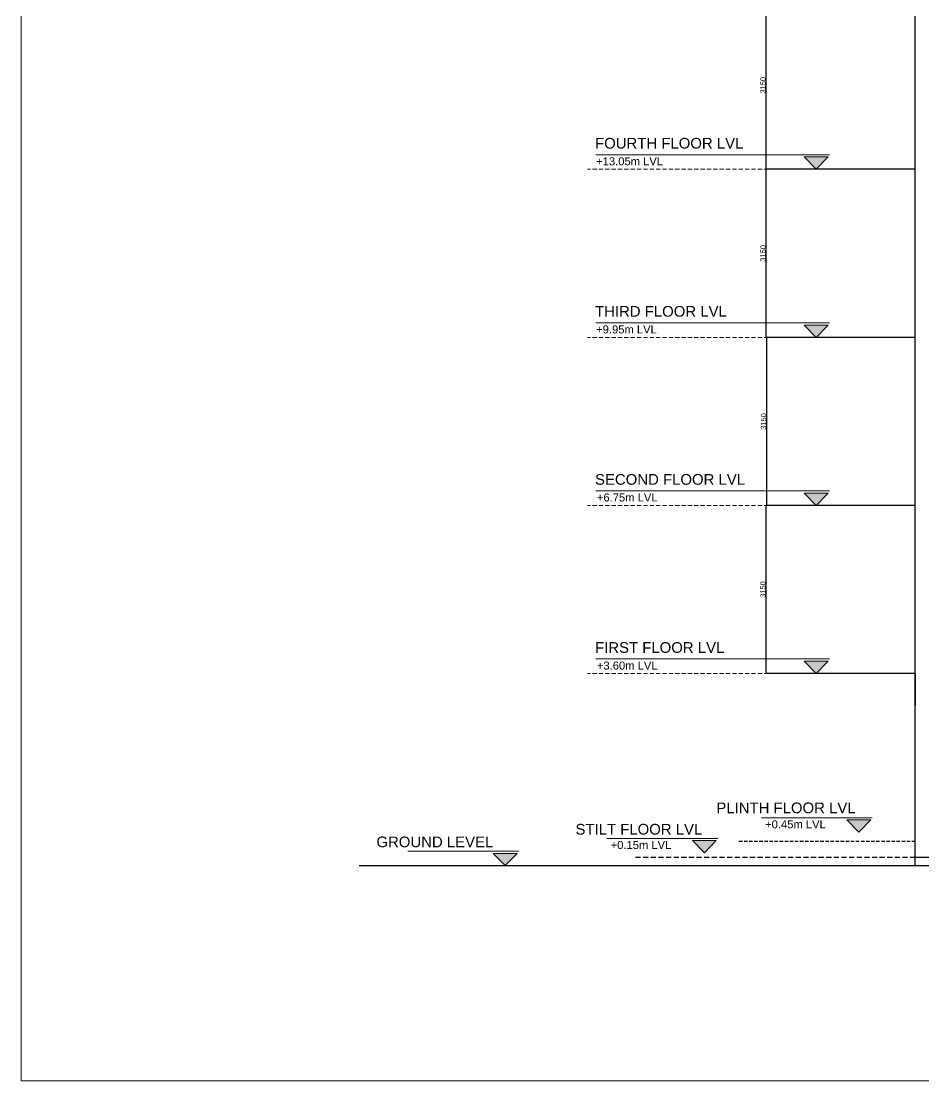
# Model space of a CAD drawing. Header units: millimetres. Extents: x -1932176 to 78768, y -1967 to 1266654.
# Drawn here: x -536919 to -520014, y 476454 to 496312 of the extents above; entities that cross this region are included whole.
import ezdxf

# ---------------------------------------------------------------- set-up
doc = ezdxf.new("R2010")
doc.units = ezdxf.units.MM
for name, pattern in [('DASHED', [0.75, 0.5, -0.25]), ('DASHED2', [9.525, 6.35, -3.175]), ('HIDDEN2', [4.7625, 3.175, -1.5875])]:
    doc.linetypes.add(name, pattern=pattern)
doc.layers.add('NAMES', color=252, linetype='Continuous', lineweight=15)
doc.layers.add('SHEET', color=7, linetype='Continuous', lineweight=13)
doc.styles.get("Standard").update_dxf_attribs({"font": 'arial.ttf'})
doc.dimstyles.new('ISO-25', dxfattribs={"dimtxt": 150, "dimasz": 2.5, "dimexe": 1.25, "dimexo": 0.625, "dimtad": 1, "dimtxsty": 'Standard', "dimcen": 2.5, "dimadec": 0, "dimazin": 0, "dimtfac": 1, "dimtmove": 0, "dimatfit": 3, "dimfxl": 1, "dimarcsym": 0})

# ---------------------------------------------------------------- blocks, each defined once
blk = doc.blocks.new('*D616')
at = {"color": 0, "lineweight": -2, "ltscale": 30, "transparency": 16777216}
for p, q in [((-520175, 496686), (-522975, 496686)), ((-522973, 496684), (-522973, 493539)), ((-520175, 493536), (-522975, 493536))]:
    blk.add_line(p, q, dxfattribs=at)
at = {"color": 0, "ltscale": 30, "transparency": 16777216}
for points in [[(-522974, 496684), (-522973, 496684), (-522973, 496686)], [(-522974, 493539), (-522973, 493539), (-522973, 493536)]]:
    blk.add_solid(points, dxfattribs=at)
at = {"layer": 'Defpoints', "color": 0, "ltscale": 30, "transparency": 16777216}
for p in [(-520174, 496686), (-522973, 493536), (-520174, 493536)]:
    blk.add_point(p, dxfattribs=at)
at = {"color": 0, "ltscale": 30, "transparency": 16777216, "insert": (-523025, 495111), "char_height": 100, "attachment_point": 5, "rotation": 90}
blk.add_mtext('3150', dxfattribs=at)
blk = doc.blocks.new('*D617')
at = {"color": 0, "lineweight": -2, "ltscale": 30, "transparency": 16777216}
for p, q in [((-520175, 493536), (-522974, 493536)), ((-522973, 493534), (-522973, 490389)), ((-520175, 490386), (-522974, 490386))]:
    blk.add_line(p, q, dxfattribs=at)
at = {"color": 0, "ltscale": 30, "transparency": 16777216}
for points in [[(-522973, 493534), (-522973, 493534), (-522973, 493536)], [(-522973, 490389), (-522973, 490389), (-522973, 490386)]]:
    blk.add_solid(points, dxfattribs=at)
at = {"layer": 'Defpoints', "color": 0, "ltscale": 30, "transparency": 16777216}
for p in [(-520174, 493536), (-522973, 490386), (-520174, 490386)]:
    blk.add_point(p, dxfattribs=at)
at = {"color": 0, "ltscale": 30, "transparency": 16777216, "insert": (-523025, 491961), "char_height": 100, "attachment_point": 5, "rotation": 90}
blk.add_mtext('3150', dxfattribs=at)
blk = doc.blocks.new('*D618')
at = {"color": 0, "lineweight": -2, "ltscale": 30, "transparency": 16777216}
for p, q in [((-520175, 490386), (-522964, 490386)), ((-522963, 490384), (-522963, 487239)), ((-520175, 487236), (-522964, 487236))]:
    blk.add_line(p, q, dxfattribs=at)
at = {"color": 0, "ltscale": 30, "transparency": 16777216}
for points in [[(-522963, 490384), (-522963, 490384), (-522963, 490386)], [(-522963, 487239), (-522963, 487239), (-522963, 487236)]]:
    blk.add_solid(points, dxfattribs=at)
at = {"layer": 'Defpoints', "color": 0, "ltscale": 30, "transparency": 16777216}
for p in [(-520174, 490386), (-522963, 487236), (-520174, 487236)]:
    blk.add_point(p, dxfattribs=at)
at = {"color": 0, "ltscale": 30, "transparency": 16777216, "insert": (-523015, 488811), "char_height": 100, "attachment_point": 5, "rotation": 90}
blk.add_mtext('3150', dxfattribs=at)
blk = doc.blocks.new('*D619')
at = {"color": 0, "lineweight": -2, "ltscale": 30, "transparency": 16777216}
for p, q in [((-520175, 487236), (-522975, 487236)), ((-522974, 487234), (-522974, 484089)), ((-520175, 484086), (-522975, 484086))]:
    blk.add_line(p, q, dxfattribs=at)
at = {"color": 0, "ltscale": 30, "transparency": 16777216}
for points in [[(-522974, 487234), (-522973, 487234), (-522974, 487236)], [(-522974, 484089), (-522973, 484089), (-522974, 484086)]]:
    blk.add_solid(points, dxfattribs=at)
at = {"layer": 'Defpoints', "color": 0, "ltscale": 30, "transparency": 16777216}
for p in [(-520174, 487236), (-522974, 484086), (-520174, 484086)]:
    blk.add_point(p, dxfattribs=at)
at = {"color": 0, "ltscale": 30, "transparency": 16777216, "insert": (-523026, 485661), "char_height": 100, "attachment_point": 5, "rotation": 90}
blk.add_mtext('3150', dxfattribs=at)

msp = doc.modelspace()

# ---------------------------------------------------------------- hatches: boundary and pattern name
at = {"layer": 'NAMES', "linetype": 'Continuous', "lineweight": 20, "ltscale": 2, "transparency": 33554687}
h = msp.add_hatch(color=7, dxfattribs=at)
h.dxf.hatch_style = 1
h.paths.add_polyline_path([(-521804.52351, 493766.90714), (-522029.00561, 493536.49007), (-522253.48772, 493766.90714)])
h = msp.add_hatch(color=7, dxfattribs=at)
h.dxf.hatch_style = 1
h.paths.add_polyline_path([(-521804.52351, 490616.90714), (-522029.00561, 490386.49007), (-522253.48772, 490616.90714)])
h = msp.add_hatch(color=7, dxfattribs=at)
h.dxf.hatch_style = 1
h.paths.add_polyline_path([(-521804.52351, 487466.90714), (-522029.00561, 487236.49007), (-522253.48772, 487466.90714)])
h = msp.add_hatch(color=7, dxfattribs=at)
h.dxf.hatch_style = 1
h.paths.add_polyline_path([(-521804.52351, 484316.90714), (-522029.00561, 484086.49007), (-522253.48772, 484316.90714)])
h = msp.add_hatch(color=7, dxfattribs=at)
h.dxf.hatch_style = 1
h.paths.add_polyline_path([(-521007.18247, 481341.86922), (-521231.66457, 481111.45214), (-521456.14668, 481341.86922)])
h = msp.add_hatch(color=7, dxfattribs=at)
h.dxf.hatch_style = 1
h.paths.add_polyline_path([(-523899.94558, 480954.63879), (-524124.42768, 480724.22171), (-524348.90979, 480954.63879)])
h = msp.add_hatch(color=7, dxfattribs=at)
h.dxf.hatch_style = 1
h.paths.add_polyline_path([(-527628.15753, 480716.90714), (-527852.63964, 480486.49007), (-528077.12174, 480716.90714)])

# ---------------------------------------------------------------- linework, layer by layer
at = {"ltscale": 30}
for p, q in [((-520174.35117, 480487.50621), (-520174.35117, 507037.50621)), ((-520174.35117, 484087.50621), (-520174.35117, 483487.50621)), ((-503771.3111, 480637.50621), (-520174.35117, 480637.50621)), ((-530586.60466, 480487.50621), (-498836.32186, 480487.50621))]:
    msp.add_line(p, q, dxfattribs=at)
at = {"color": 252, "linetype": 'DASHED2', "ltscale": 10}
msp.add_line((-520174.35117, 480937.50621), (-523476.05458, 480937.50621), dxfattribs=at)
at = {"linetype": 'DASHED2', "ltscale": 15}
msp.add_line((-520174.35117, 480637.50621), (-525458.98939, 480637.50621), dxfattribs=at)
at = {"layer": 'NAMES', "color": 7, "linetype": 'Continuous', "lineweight": 20, "ltscale": 2}
for p, q in [((-523841.97593, 493810.22171), (-526157.19437, 493810.22171)), ((-521779.38491, 493810.22171), (-526157.19437, 493810.22171)), ((-522029.00561, 493536.49007), (-522253.48772, 493766.90714)), ((-521804.52351, 493766.90714), (-522253.48772, 493766.90714)), ((-522029.00561, 493536.49007), (-521804.52351, 493766.90714)), ((-523841.97593, 490660.22171), (-526157.19437, 490660.22171)), ((-521779.38491, 490660.22171), (-526157.19437, 490660.22171)), ((-522029.00561, 490386.49007), (-522253.48772, 490616.90714)), ((-521804.52351, 490616.90714), (-522253.48772, 490616.90714)), ((-522029.00561, 490386.49007), (-521804.52351, 490616.90714)), ((-523841.97593, 487510.22171), (-526157.19437, 487510.22171)), ((-521779.38491, 487510.22171), (-526157.19437, 487510.22171)), ((-522029.00561, 487236.49007), (-522253.48772, 487466.90714)), ((-521804.52351, 487466.90714), (-522253.48772, 487466.90714)), ((-522029.00561, 487236.49007), (-521804.52351, 487466.90714)), ((-523841.97593, 484360.22171), (-526157.19437, 484360.22171)), ((-521779.38491, 484360.22171), (-526157.19437, 484360.22171)), ((-522029.00561, 484086.49007), (-522253.48772, 484316.90714)), ((-521804.52351, 484316.90714), (-522253.48772, 484316.90714)), ((-522029.00561, 484086.49007), (-521804.52351, 484316.90714)), ((-520982.04387, 481385.18378), (-523055.98272, 481385.18378)), ((-521231.66457, 481111.45214), (-521456.14668, 481341.86922)), ((-521007.18247, 481341.86922), (-521456.14668, 481341.86922)), ((-521231.66457, 481111.45214), (-521007.18247, 481341.86922)), ((-523874.80698, 480997.95335), (-525948.74583, 480997.95335)), ((-524124.42768, 480724.22171), (-524348.90979, 480954.63879)), ((-523899.94558, 480954.63879), (-524348.90979, 480954.63879)), ((-524124.42768, 480724.22171), (-523899.94558, 480954.63879)), ((-527603.01893, 480760.22171), (-529676.95778, 480760.22171)), ((-527852.63964, 480486.49007), (-528077.12174, 480716.90714)), ((-527628.15753, 480716.90714), (-528077.12174, 480716.90714)), ((-527852.63964, 480486.49007), (-527628.15753, 480716.90714))]:
    msp.add_line(p, q, dxfattribs=at)
at = {"layer": 'NAMES', "color": 7, "linetype": 'HIDDEN2', "lineweight": 20, "ltscale": 25}
for p, q in [((-520186.8098, 493536.49007), (-526314.8377, 493536.49007)), ((-520186.8098, 490386.49007), (-526314.8377, 490386.49007)), ((-520186.8098, 487236.49007), (-526314.8377, 487236.49007)), ((-520186.8098, 484086.49007), (-526314.8377, 484086.49007))]:
    msp.add_line(p, q, dxfattribs=at)
at = {"layer": 'NAMES', "color": 7, "linetype": 'DASHED', "lineweight": 20, "ltscale": 25}
msp.add_line((-525692.21221, 493536.49007), (-525688.62694, 493536.49007), dxfattribs=at)
at = {"layer": 'SHEET'}
msp.add_lwpolyline([(-536918.91497, 514060.98471), (-486983.16045, 514060.98471), (-486983.16045, 476454.19657), (-536918.91497, 476454.19657)], close=True, dxfattribs=at)

# ---------------------------------------------------------------- texts
at = {"layer": 'NAMES', "color": 7, "linetype": 'Continuous', "lineweight": 20, "ltscale": 2}
for s, height, p in [('FOURTH FLOOR LVL', 200, (-526171.6444, 493924.57884)), ('+13.05m LVL', 150, (-526150.70772, 493610.84263)), ('THIRD FLOOR LVL', 200, (-526171.6444, 490774.57884)), ('+9.95m LVL', 150, (-526150.70772, 490460.84263)), ('SECOND FLOOR LVL ', 200, (-526171.6444, 487624.57884)), ('+6.75m LVL', 150, (-526136.51019, 487310.84263)), ('FIRST FLOOR LVL ', 200, (-526171.6444, 484474.57884)), ('+3.60m LVL', 150, (-526136.51019, 484160.84263)), ('PLINTH FLOOR LVL ', 200, (-523899.49047, 481469.03893)), ('STILT FLOOR LVL ', 200, (-526537.97284, 481069.17304)), ('+0.45m LVL', 150, (-522986.04393, 481185.8047)), ('GROUND LEVEL', 200, (-530266.18479, 480831.4414)), ('+0.15m LVL', 150, (-525878.80704, 480798.57427))]:
    msp.add_text(s, height=height, dxfattribs=at).set_placement(p)

# ---------------------------------------------------------------- dimensions: what is measured, and where the dimension line sits
at = {"color": 252, "ltscale": 30}
for base, p1, p2, picture, middle in [((-522973.41713, 493536.49007), (-520174.35117, 496686.49007), (-520174.35117, 493536.49007), '*D616', (-523025.13353, 495111.49007)), ((-522972.95792, 490386.49007), (-520174.35117, 493536.49007), (-520174.35117, 490386.49007), '*D617', (-523024.67432, 491961.49007)), ((-522963.04137, 487236.49007), (-520174.35117, 490386.49007), (-520174.35117, 487236.49007), '*D618', (-523014.75777, 488811.49007)), ((-522973.84261, 484086.49007), (-520174.35117, 487236.49007), (-520174.35117, 484086.49007), '*D619', (-523025.55902, 485661.49007))]:
    dim = msp.add_linear_dim(base=base, p1=p1, p2=p2, angle=90, dimstyle='ISO-25', override={"dimtxt": 100}, dxfattribs=at)
    dim.commit()
    dim.dimension.update_dxf_attribs({"geometry": picture, "text_midpoint": middle})

doc.saveas('drawing.dxf')
